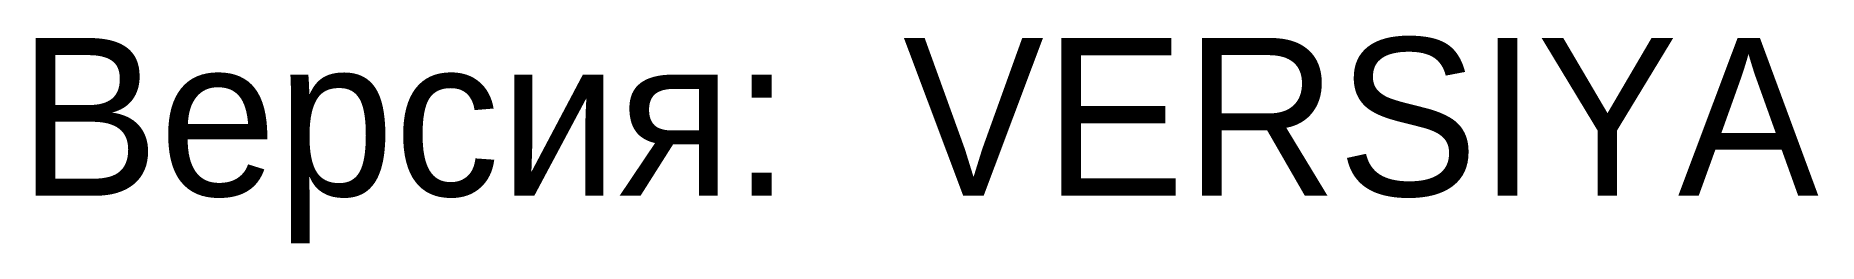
# Model space of a CAD drawing. Header units: millimetres. Extents: x 20.3 to 48.5, y -802 to -798.8.
import ezdxf
from ezdxf.enums import TextEntityAlignment as Align

# ---------------------------------------------------------------- set-up
doc = ezdxf.new("R2010")
doc.units = ezdxf.units.MM
doc.styles.add('t', font='es_win.shx', dxfattribs={"bigfont": 'my_b_f.shx'})

msp = doc.modelspace()

# ---------------------------------------------------------------- texts
at = {"color": 34, "linetype": 'ByBlock', "style": 't'}
msp.add_text('Версия:', height=2.5, dxfattribs=at).set_placement((20, -801.292))
at = {"color": 34, "linetype": 'ByBlock', "style": 't', "flags": 8}
msp.add_attdef('VERSIYA', text='0', height=2.5, dxfattribs=at).set_placement((34, -800.042), align=Align.MIDDLE_LEFT)

doc.saveas('drawing.dxf')
